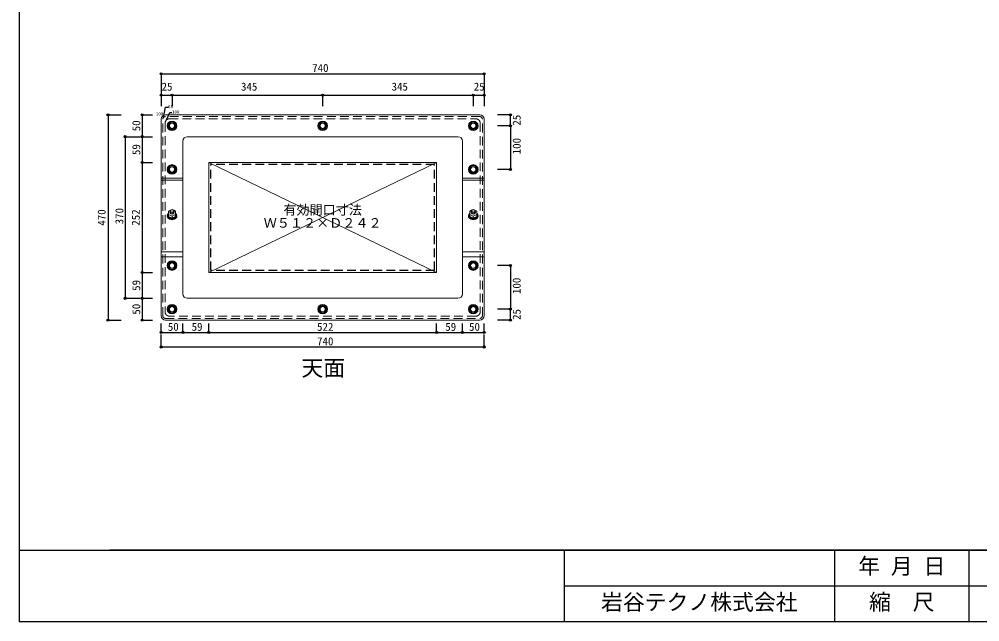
# Model space of a CAD drawing. Units: millimetres at full size, sheet at 1:10. Extents: x -4472 to 3992, y -1263 to 1497.
# Drawn here: x -8 to 2192, y -1263 to 117 of the extents above; entities that cross this region are included whole.
import ezdxf
from ezdxf.enums import TextEntityAlignment as Align

# ---------------------------------------------------------------- set-up
doc = ezdxf.new("R2010")
doc.units = ezdxf.units.MM
doc.header["$LTSCALE"] = 10
doc.header["$PDMODE"] = 32
doc.header["$PDSIZE"] = 5
doc.linetypes.add('DASHED2', pattern=[3, 2, -1])
doc.layers.add('0-0_FRP', color=7, linetype='Continuous', lineweight=18)
for name, color, linetype in [('0-3_開口寸法', 3, 'DASHED2'), ('0-8_FRP寸法', 3, 'Continuous'), ('0-9_SUS寸法', 3, 'Continuous'), ('0-F_図面枠', 7, 'Continuous'), ('3-4', 4, 'Continuous')]:
    doc.layers.add(name, color=color, linetype=linetype)
doc.styles.add('ＭＳ ゴシック', font='')
doc.styles.get('ＭＳ ゴシック').set_extended_font_data('MS Gothic')

msp = doc.modelspace()

# ---------------------------------------------------------------- linework, layer by layer
at = {"layer": '0-0_FRP', "linetype": 'DASHED2'}
for p, q in [((1046.69, -106.03), (326.69, -106.03)), ((320.69, -562.03), (320.69, -112.03)), ((325.69, -121.03), (325.69, -553.03)), ((335.69, -111.03), (1037.69, -111.03)), ((1047.69, -121.03), (1047.69, -553.03)), ((1052.69, -562.03), (1052.69, -112.03)), ((326.69, -568.03), (1046.69, -568.03)), ((1037.69, -563.03), (335.69, -563.03))]:
    msp.add_line(p, q, dxfattribs=at)
at = {"layer": '0-0_FRP', "color": 4}
for p, q in [((1046.69, -102.03), (326.74, -102.03)), ((316.69, -562.03), (316.69, -112.03)), ((1056.69, -562.03), (1056.69, -112.03)), ((376.74, -152.03), (996.69, -152.03)), ((366.69, -162.03), (366.69, -512.03)), ((1006.69, -162.03), (1006.69, -512.03)), ((425.69, -463.03), (425.69, -211.03)), ((425.69, -211.03), (947.69, -211.03)), ((947.69, -463.03), (425.69, -211.03)), ((425.69, -463.03), (947.69, -211.03)), ((316.69, -247.1), (366.69, -247.1)), ((316.69, -251.86), (366.69, -251.86)), ((1006.69, -247.1), (1056.69, -247.1)), ((1006.69, -251.86), (1056.69, -251.86)), ((332.64, -331.13), (332.64, -332.75)), ((345.43, -337.51), (344.98, -337.06)), ((345.43, -337.51), (345.29, -339.18)), ((346.2, -338.82), (345.37, -338.25)), ((346.37, -337.12), (345.88, -336.65)), ((346.37, -337.12), (346.2, -338.82)), ((350.74, -331.13), (350.74, -332.75)), ((1022.64, -331.13), (1022.64, -332.75)), ((1035.43, -337.51), (1034.98, -337.06)), ((1035.43, -337.51), (1035.29, -339.18)), ((1036.2, -338.82), (1035.37, -338.25)), ((1036.37, -337.12), (1035.88, -336.65)), ((1036.37, -337.12), (1036.2, -338.82)), ((1040.74, -331.13), (1040.74, -332.75)), ((316.69, -415.85), (366.69, -415.85)), ((1006.69, -415.85), (1056.69, -415.85)), ((316.69, -426.95), (366.69, -426.95)), ((1006.69, -426.95), (1056.69, -426.95)), ((996.69, -522.03), (376.69, -522.03)), ((326.74, -572.03), (1046.69, -572.03))]:
    msp.add_line(p, q, dxfattribs=at)
at = {"layer": '0-0_FRP'}
for p, q in [((336.69, -322.95), (336.69, -325.29)), ((349.69, -322.47), (345.57, -320.55)), ((346.69, -322.95), (346.69, -325.29)), ((349.69, -322.47), (349.69, -334.86)), ((1026.69, -322.95), (1026.69, -325.29)), ((1039.69, -322.47), (1035.57, -320.55)), ((1036.69, -322.95), (1036.69, -325.29)), ((1039.69, -322.47), (1039.69, -334.86)), ((341.69, -333.68), (341.69, -338.6)), ((341.69, -338.6), (349.69, -334.86)), ((1031.69, -333.68), (1031.69, -338.6)), ((1031.69, -338.6), (1039.69, -334.86))]:
    msp.add_line(p, q, dxfattribs=at)
at = {"layer": '0-0_FRP', "color": 3}
for p, q in [((330.69, -332.75), (330.69, -333.79)), ((352.69, -332.75), (352.69, -333.79)), ((1020.69, -332.75), (1020.69, -333.79)), ((1042.69, -332.75), (1042.69, -333.79))]:
    msp.add_line(p, q, dxfattribs=at)
at = {"layer": '0-0_FRP'}
for points in [[(337.07, -119.03), (332.46, -127.03), (337.07, -135.03), (346.31, -135.03), (350.93, -127.03), (346.31, -119.03)], [(682.07, -119.03), (677.46, -127.03), (682.07, -135.03), (691.31, -135.03), (695.93, -127.03), (691.31, -119.03)], [(1027.07, -119.03), (1022.46, -127.03), (1027.07, -135.03), (1036.31, -135.03), (1040.93, -127.03), (1036.31, -119.03)], [(337.07, -219.03), (332.46, -227.03), (337.07, -235.03), (346.31, -235.03), (350.93, -227.03), (346.31, -219.03)], [(1027.07, -219.03), (1022.46, -227.03), (1027.07, -235.03), (1036.31, -235.03), (1040.93, -227.03), (1036.31, -219.03)], [(337.07, -439.03), (332.46, -447.03), (337.07, -455.03), (346.31, -455.03), (350.93, -447.03), (346.31, -439.03)], [(1027.07, -439.03), (1022.46, -447.03), (1027.07, -455.03), (1036.31, -455.03), (1040.93, -447.03), (1036.31, -439.03)], [(337.07, -539.03), (332.46, -547.03), (337.07, -555.03), (346.31, -555.03), (350.93, -547.03), (346.31, -539.03)], [(682.07, -539.03), (677.46, -547.03), (682.07, -555.03), (691.31, -555.03), (695.93, -547.03), (691.31, -539.03)], [(1027.07, -539.03), (1022.46, -547.03), (1027.07, -555.03), (1036.31, -555.03), (1040.93, -547.03), (1036.31, -539.03)]]:
    msp.add_lwpolyline(points, close=True, dxfattribs=at)
at = {"layer": '0-0_FRP', "color": 4}
msp.add_lwpolyline([(947.69, -211.03), (947.69, -463.03), (425.69, -463.03)], dxfattribs=at)
at = {"layer": '0-0_FRP'}
for points in [[(337.82, -320.55), (333.69, -322.47), (333.69, -334.86), (341.69, -338.6)], [(333.69, -329.95), (341.69, -333.68), (349.69, -329.95)], [(342.75, -319.23), (341.69, -318.74), (340.63, -319.23)], [(1027.82, -320.55), (1023.69, -322.47), (1023.69, -334.86), (1031.69, -338.6)], [(1023.69, -329.95), (1031.69, -333.68), (1039.69, -329.95)], [(1032.75, -319.23), (1031.69, -318.74), (1030.63, -319.23)]]:
    msp.add_lwpolyline(points, dxfattribs=at)
at = {"layer": '0-0_FRP', "color": 3}
for centre in [(341.69, -127.03), (686.69, -127.03), (1031.69, -127.03), (341.69, -227.03), (1031.69, -227.03), (341.69, -447.03), (1031.69, -447.03), (341.69, -547.03), (686.69, -547.03), (1031.69, -547.03)]:
    msp.add_circle(centre, 11, dxfattribs=at)
at = {"layer": '0-0_FRP'}
for centre, radius in [((341.69, -127.03), 8), ((341.69, -127.03), 6), ((686.69, -127.03), 8), ((686.69, -127.03), 6), ((1031.69, -127.03), 8), ((1031.69, -127.03), 6), ((341.69, -227.03), 8), ((1031.69, -227.03), 8), ((341.69, -227.03), 6), ((1031.69, -227.03), 6), ((341.69, -447.03), 8), ((1031.69, -447.03), 8), ((341.69, -447.03), 6), ((1031.69, -447.03), 6), ((341.69, -547.03), 8), ((341.69, -547.03), 6), ((686.69, -547.03), 8), ((686.69, -547.03), 6), ((1031.69, -547.03), 8), ((1031.69, -547.03), 6)]:
    msp.add_circle(centre, radius, dxfattribs=at)
at = {"layer": '0-0_FRP', "color": 4}
for centre, radius, start, end in [((326.69, -112.03), 10, 90, 180), ((1046.69, -112.03), 10, 0, 90), ((341.69, -127.03), 9.05, 122.126, 177.874), ((341.69, -127.03), 9.05, 182.126, 237.874), ((341.69, -127.03), 9.05, 62.126, 117.874), ((341.69, -127.03), 9.05, 2.126, 57.874), ((341.69, -127.03), 9.05, 302.126, 357.874), ((686.69, -127.03), 9.05, 122.126, 177.874), ((686.69, -127.03), 9.05, 182.126, 237.874), ((686.69, -127.03), 9.05, 62.126, 117.874), ((686.69, -127.03), 9.05, 2.126, 57.874), ((686.69, -127.03), 9.05, 302.126, 357.874), ((1031.69, -127.03), 9.05, 122.126, 177.874), ((1031.69, -127.03), 9.05, 182.126, 237.874), ((1031.69, -127.03), 9.05, 62.126, 117.874), ((1031.69, -127.03), 9.05, 2.126, 57.874), ((1031.69, -127.03), 9.05, 302.126, 357.874), ((341.69, -127.03), 9.05, 242.126, 297.874), ((376.69, -162.03), 10, 90, 180), ((686.69, -127.03), 9.05, 242.126, 297.874), ((996.69, -162.03), 10, 0, 90), ((1031.69, -127.03), 9.05, 242.126, 297.874), ((341.69, -227.03), 9.05, 122.126, 177.874), ((341.69, -227.03), 9.05, 62.126, 117.874), ((341.69, -227.03), 9.05, 2.126, 57.874), ((1031.69, -227.03), 9.05, 122.126, 177.874), ((1031.69, -227.03), 9.05, 62.126, 117.874), ((1031.69, -227.03), 9.05, 2.126, 57.874), ((341.69, -227.03), 9.05, 182.126, 237.874), ((341.69, -227.03), 9.05, 242.126, 297.874), ((341.69, -227.03), 9.05, 302.126, 357.874), ((1031.69, -227.03), 9.05, 182.126, 237.874), ((1031.69, -227.03), 9.05, 242.126, 297.874), ((1031.69, -227.03), 9.05, 302.126, 357.874), ((341.69, -447.03), 9.05, 122.126, 177.874), ((341.69, -447.03), 9.05, 62.126, 117.874), ((341.69, -447.03), 9.05, 2.126, 57.874), ((1031.69, -447.03), 9.05, 122.126, 177.874), ((1031.69, -447.03), 9.05, 62.126, 117.874), ((1031.69, -447.03), 9.05, 2.126, 57.874), ((341.69, -447.03), 9.05, 182.126, 237.874), ((341.69, -447.03), 9.05, 242.126, 297.874), ((341.69, -447.03), 9.05, 302.126, 357.874), ((1031.69, -447.03), 9.05, 182.126, 237.874), ((1031.69, -447.03), 9.05, 242.126, 297.874), ((1031.69, -447.03), 9.05, 302.126, 357.874), ((376.69, -512.03), 10, 180, 270), ((996.69, -512.03), 10, 270, 0), ((341.69, -547.03), 9.05, 122.126, 177.874), ((341.69, -547.03), 9.05, 182.126, 237.874), ((341.69, -547.03), 9.05, 62.126, 117.874), ((341.69, -547.03), 9.05, 2.126, 57.874), ((341.69, -547.03), 9.05, 302.126, 357.874), ((686.69, -547.03), 9.05, 122.126, 177.874), ((686.69, -547.03), 9.05, 182.126, 237.874), ((686.69, -547.03), 9.05, 62.126, 117.874), ((686.69, -547.03), 9.05, 2.126, 57.874), ((686.69, -547.03), 9.05, 302.126, 357.874), ((1031.69, -547.03), 9.05, 122.126, 177.874), ((1031.69, -547.03), 9.05, 182.126, 237.874), ((1031.69, -547.03), 9.05, 62.126, 117.874), ((1031.69, -547.03), 9.05, 2.126, 57.874), ((1031.69, -547.03), 9.05, 302.126, 357.874), ((326.69, -562.03), 10, 180, 270), ((341.69, -547.03), 9.05, 242.126, 297.874), ((686.69, -547.03), 9.05, 242.126, 297.874), ((1031.69, -547.03), 9.05, 242.126, 297.874), ((1046.69, -562.03), 10, 270, 0)]:
    msp.add_arc(centre, radius, start, end, dxfattribs=at)
at = {"layer": '0-0_FRP', "linetype": 'DASHED2'}
for centre, radius, start, end in [((326.69, -112.03), 6, 90, 180), ((1046.69, -112.03), 6, 0, 90), ((335.69, -121.03), 10, 90, 180), ((1037.69, -121.03), 10, 0, 90), ((326.69, -562.03), 6, 180, 270), ((335.69, -553.03), 10, 180, 270), ((1037.69, -553.03), 10, 270, 0), ((1046.69, -562.03), 6, 270, 0)]:
    msp.add_arc(centre, radius, start, end, dxfattribs=at)
at = {"layer": '0-0_FRP', "color": 3}
for centre, start_param, end_param in [((341.69, -332.75), 5.5267289, 10.1812343), ((1031.69, -332.75), 5.5267289, 10.1812343), ((341.69, -333.79), 6.2831853, 9.424778), ((1031.69, -333.79), 6.2831853, 9.424778)]:
    msp.add_ellipse(centre, major_axis=(-11, 0), ratio=0.761243, start_param=start_param, end_param=end_param, dxfattribs=at)
at = {"layer": '0-0_FRP', "color": 4}
for centre, start_param, end_param in [((341.69, -331.13), 5.7966923, 6.7696783), ((341.69, -331.13), 2.6550996, 3.6280857), ((1031.69, -331.13), 5.7966923, 6.7696783), ((1031.69, -331.13), 2.6550996, 3.6280857), ((341.69, -332.75), 6.2831853, 8.2623156), ((341.69, -331.13), 0.6086833, 1.4470315), ((341.69, -331.13), 1.6945612, 1.9968055), ((341.69, -332.75), 2.0916461, 3.1415927), ((341.69, -331.13), 2.1143184, 2.5329093), ((1031.69, -332.75), 6.2831853, 8.2623156), ((1031.69, -331.13), 0.6086833, 1.4470315), ((1031.69, -331.13), 1.6945612, 1.9968055), ((1031.69, -332.75), 2.0916461, 3.1415927), ((1031.69, -331.13), 2.1143184, 2.5329093)]:
    msp.add_ellipse(centre, major_axis=(-9.05, 0), ratio=0.773861, start_param=start_param, end_param=end_param, dxfattribs=at)
at = {"layer": '0-0_FRP'}
for centre, major_axis in [((341.69, -322.95), (-5, 0)), ((341.69, -321.98), (-3.5, 0)), ((1031.69, -322.95), (-5, 0)), ((1031.69, -321.98), (-3.5, 0))]:
    msp.add_ellipse(centre, major_axis=major_axis, ratio=0.761243, dxfattribs=at)
for centre in [(341.69, -325.29), (1031.69, -325.29)]:
    msp.add_ellipse(centre, major_axis=(-5, 0), ratio=0.761243, start_param=6.2828527, end_param=9.4251105, dxfattribs=at)
at = {"layer": '0-3_開口寸法'}
for p, q in [((942.69, -216.03), (430.69, -216.03)), ((430.69, -458.03), (430.69, -216.03)), ((942.69, -458.03), (942.69, -216.03)), ((942.69, -458.03), (430.69, -458.03))]:
    msp.add_line(p, q, dxfattribs=at)
at = {"layer": '0-8_FRP寸法', "color": 4}
for p, q in [((316.69, -7.91), (1056.69, -7.91)), ((316.69, -56.94), (341.69, -56.94)), ((341.69, -56.94), (686.69, -56.94)), ((686.69, -56.94), (1031.69, -56.94)), ((1031.69, -56.94), (1056.69, -56.94)), ((273.32, -102.03), (273.32, -152.03)), ((329.09, -113.39), (336.32, -96.43)), ((336.32, -96.43), (341.49, -96.43)), ((1116.64, -127.03), (1116.64, -102.03)), ((1116.64, -127.03), (1116.64, -227.03)), ((234.45, -152.03), (234.45, -522.03)), ((273.32, -152.03), (273.32, -211.03)), ((1116.64, -447.03), (1116.64, -547.03)), ((273.32, -463.03), (273.32, -522.03)), ((273.32, -522.03), (273.32, -572.03)), ((1116.64, -572.03), (1116.64, -547.03)), ((316.69, -600.25), (366.69, -600.25)), ((366.69, -600.25), (425.69, -600.25)), ((425.69, -600.25), (947.69, -600.25)), ((947.69, -600.25), (1006.69, -600.25)), ((1006.69, -600.25), (1056.69, -600.25)), ((316.69, -633.43), (1056.69, -633.43))]:
    msp.add_line(p, q, dxfattribs=at)
at = {"layer": '0-8_FRP寸法'}
for p, q in [((316.69, -7.91), (316.69, -67.38)), ((1056.69, -7.91), (1056.69, -67.38)), ((316.69, -56.94), (316.69, -82.32)), ((341.69, -56.94), (341.69, -82.32)), ((686.69, -56.94), (686.69, -82.32)), ((1031.69, -56.94), (1031.69, -82.32)), ((1056.69, -56.94), (1056.69, -82.32)), ((195.14, -102.03), (224.83, -102.03)), ((273.32, -102.03), (296.89, -102.03)), ((1116.64, -102.03), (1087.57, -102.03)), ((1116.64, -127.03), (1087.57, -127.03)), ((1116.64, -127.03), (1087.57, -127.03)), ((234.45, -152.03), (268.45, -152.03)), ((273.32, -152.03), (296.89, -152.03)), ((273.32, -211.03), (296.89, -211.03)), ((1116.64, -227.03), (1087.57, -227.03)), ((1116.64, -447.03), (1087.57, -447.03)), ((273.32, -463.03), (296.89, -463.03)), ((234.45, -522.03), (268.45, -522.03)), ((273.32, -522.03), (296.89, -522.03)), ((1116.64, -547.03), (1087.57, -547.03)), ((1116.64, -547.03), (1087.57, -547.03)), ((195.14, -572.03), (224.83, -572.03)), ((273.32, -572.03), (296.89, -572.03)), ((1116.64, -572.03), (1087.57, -572.03)), ((316.69, -600.25), (316.69, -579.89)), ((366.69, -600.25), (366.69, -579.89)), ((425.69, -600.25), (425.69, -579.89)), ((947.69, -600.25), (947.69, -579.89)), ((1006.69, -600.25), (1006.69, -579.89)), ((1056.69, -600.25), (1056.69, -579.89)), ((316.69, -633.43), (316.69, -604.77)), ((1056.69, -633.43), (1056.69, -604.77))]:
    msp.add_line(p, q, dxfattribs=at)
at = {"layer": '0-8_FRP寸法', "color": 4}
msp.add_lwpolyline([(322.45, -107.57), (326.44, -84.03), (332.49, -84.03)], dxfattribs=at)
at = {"layer": '0-8_FRP寸法', "color": 6}
for p in [(316.69, -7.91), (1056.69, -7.91), (316.69, -56.94), (341.69, -56.94), (686.69, -56.94), (1031.69, -56.94), (1056.69, -56.94), (195.14, -102.03), (273.32, -102.03), (1116.64, -102.03), (1116.64, -127.03), (234.45, -152.03), (273.32, -152.03), (273.32, -211.03), (1116.64, -227.03), (273.32, -463.03), (1116.64, -447.03), (234.45, -522.03), (273.32, -522.03), (1116.64, -547.03), (195.14, -572.03), (273.32, -572.03), (1116.64, -572.03), (316.69, -600.25), (366.69, -600.25), (425.69, -600.25), (947.69, -600.25), (1006.69, -600.25), (1056.69, -600.25), (316.69, -633.43), (1056.69, -633.43)]:
    msp.add_point(p, dxfattribs=at)
at = {"layer": '0-F_図面枠'}
for p, q in [((-8.38, -1098.58), (3991.62, -1098.58)), ((3991.62, -1098.58), (199.2, -1098.58)), ((1239.85, -1098.58), (1239.85, -1262.92)), ((1859.35, -1098.58), (1859.35, -1262.92)), ((2167.13, -1098.58), (2167.13, -1262.92)), ((1239.85, -1180.75), (1859.35, -1180.75)), ((1859.35, -1180.75), (2599.56, -1180.75)), ((3991.62, -1262.92), (-8.38, -1262.92))]:
    msp.add_line(p, q, dxfattribs=at)
msp.add_lwpolyline([(3991.62, 1497.08), (-8.38, 1497.08), (-8.38, -1262.92)], dxfattribs=at)
at = {"layer": '3-4'}
for p, q in [((195.14, -102.03), (195.14, -572.03)), ((273.32, -211.03), (273.32, -463.03))]:
    msp.add_line(p, q, dxfattribs=at)

# ---------------------------------------------------------------- texts
at = {"layer": '0-0_FRP', "color": 6, "style": 'ＭＳ ゴシック'}
msp.add_text('天面', height=36.66, dxfattribs=at).set_placement((638.16, -710.92), align=Align.BOTTOM_LEFT)
at = {"layer": '0-3_開口寸法', "style": 'ＭＳ ゴシック'}
for s, p in [('有効開口寸法', (596.69, -337.03)), ('Ｗ５１２×Ｄ２４２', (551.69, -367.03))]:
    msp.add_text(s, height=21.99, dxfattribs=at).set_placement(p, align=Align.BOTTOM_LEFT)
at = {"layer": '0-8_FRP寸法', "style": 'ＭＳ ゴシック'}
for s, p in [('740', (662.75, -9.21)), ('25', (317.75, -52)), ('345', (499.62, -52)), ('345', (844.62, -52)), ('25', (1032.75, -52)), ('50', (332.05, -602.07)), ('59', (386.55, -602.07)), ('522', (673.93, -602.07)), ('59', (967.55, -602.07)), ('50', (1022.05, -602.07)), ('740', (673.93, -635.25))]:
    msp.add_text(s, height=18.33, dxfattribs=at).set_placement(p, align=Align.BOTTOM_LEFT)
at = {"layer": '0-8_FRP寸法', "color": 6, "style": 'ＭＳ ゴシック'}
for s, p in [('6R', (332.49, -89.03)), ('10R', (304.64, -105.72)), ('10R', (341.49, -101.43))]:
    msp.add_text(s, height=7.331, dxfattribs=at).set_placement(p, align=Align.BOTTOM_LEFT)
at = {"layer": '0-8_FRP寸法', "style": 'ＭＳ ゴシック'}
for s, p in [('25', (1145.73, -126.64)), ('50', (274.43, -139.5)), ('59', (274.43, -194)), ('100', (1145.73, -192.26)), ('370', (235.56, -352.63)), ('59', (274.43, -505)), ('100', (1145.73, -512.26)), ('50', (274.43, -559.5)), ('25', (1145.73, -571.64))]:
    msp.add_text(s, height=18.33, rotation=90, dxfattribs=at).set_placement(p, align=Align.BOTTOM_LEFT)
at = {"layer": '0-9_SUS寸法', "style": 'ＭＳ ゴシック'}
for s, p in [('470', (195.14, -355.78)), ('252', (273.32, -355.78))]:
    msp.add_text(s, height=18.33, rotation=90, dxfattribs=at).set_placement(p, align=Align.BOTTOM_LEFT)
at = {"layer": '0-F_図面枠', "color": 6, "style": 'ＭＳ ゴシック'}
for s, p in [('年 月 日', (1913.24, -1164.67)), ('岩谷テクノ株式会社', (1324.47, -1247.15)), ('縮\u3000尺', (1938.24, -1246.83))]:
    msp.add_text(s, height=36.66, dxfattribs=at).set_placement(p, align=Align.BOTTOM_LEFT)

doc.saveas('drawing.dxf')
